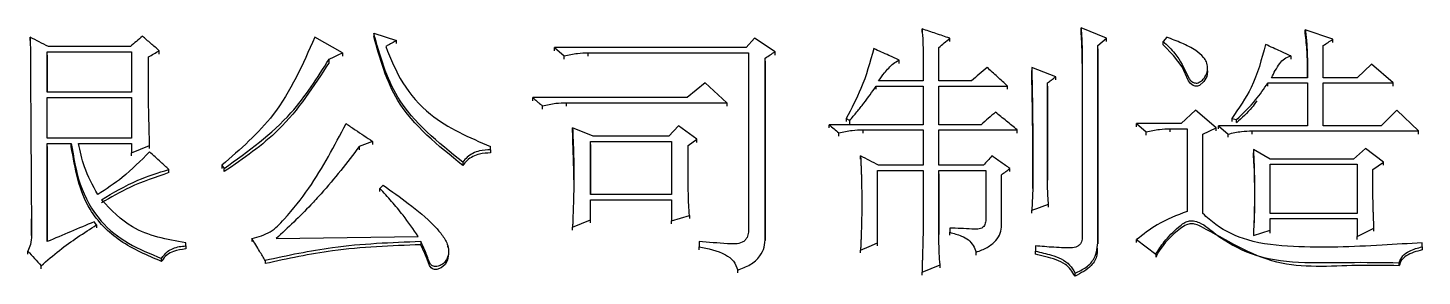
# Model space of a CAD drawing. Header units: millimetres. Extents: x 1953 to 4389, y 564 to 2287.
# Drawn here: x 2492.82 to 2505.33, y 2052.99 to 2055.23 of the extents above; entities that cross this region are included whole.
import ezdxf

# ---------------------------------------------------------------- set-up
doc = ezdxf.new("R2010")
doc.units = ezdxf.units.MM

msp = doc.modelspace()

# ---------------------------------------------------------------- linework, layer by layer
at = {"color": 7, "linetype": 'Continuous', "lineweight": 25}
for p, q in [((2500.845, 2055.187), (2500.845, 2055.217)), ((2502.5, 2055.133), (2502.273, 2055.226)), ((2502.273, 2055.197), (2502.273, 2055.226)), ((2504.533, 2055.124), (2504.285, 2055.208)), ((2504.285, 2055.178), (2504.285, 2055.208)), ((2492.84, 2055.113), (2492.84, 2055.142)), ((2495.642, 2055.002), (2495.393, 2055.142)), ((2495.923, 2055.18), (2495.923, 2055.15)), ((2496.128, 2055.085), (2496.128, 2055.114)), ((2499.341, 2055.133), (2499.265, 2055.049)), ((2499.525, 2055.012), (2499.341, 2055.133)), ((2501.093, 2055.103), (2501.093, 2055.133)), ((2502.424, 2055.068), (2502.5, 2055.133)), ((2502.424, 2053.314), (2502.424, 2055.068)), ((2502.424, 2055.038), (2502.424, 2055.068)), ((2502.5, 2055.103), (2502.5, 2055.133)), ((2503.041, 2055.142), (2503.008, 2055.105)), ((2503.008, 2055.075), (2503.008, 2055.105)), ((2504.447, 2054.778), (2504.447, 2055.068)), ((2504.447, 2055.038), (2504.447, 2055.068)), ((2504.533, 2055.094), (2504.533, 2055.124)), ((2492.991, 2055.012), (2493.749, 2055.012)), ((2492.991, 2054.647), (2492.991, 2055.012)), ((2492.991, 2054.982), (2492.991, 2055.012)), ((2492.991, 2054.982), (2492.991, 2054.647)), ((2493.738, 2055.058), (2493.002, 2055.058)), ((2493.749, 2055.012), (2493.749, 2054.647)), ((2493.997, 2054.991), (2493.997, 2055.021)), ((2495.522, 2054.917), (2495.522, 2054.946)), ((2495.642, 2055.002), (2495.642, 2054.973)), ((2497.545, 2055.049), (2497.632, 2054.974)), ((2499.265, 2055.049), (2497.545, 2055.049)), ((2497.545, 2055.019), (2497.545, 2055.049)), ((2497.632, 2054.945), (2497.632, 2054.974)), ((2497.848, 2055.002), (2499.287, 2055.002)), ((2497.848, 2054.973), (2497.848, 2055.002)), ((2499.287, 2055.002), (2499.287, 2053.389)), ((2499.438, 2053.342), (2499.438, 2054.955)), ((2499.438, 2054.926), (2499.438, 2054.955)), ((2499.525, 2054.982), (2499.525, 2055.012)), ((2500.996, 2054.75), (2500.996, 2055.049)), ((2500.996, 2055.019), (2500.996, 2055.049)), ((2502.424, 2055.038), (2502.424, 2053.286)), ((2504.155, 2054.974), (2504.155, 2054.945)), ((2499.438, 2054.926), (2499.438, 2053.315)), ((2500.639, 2054.907), (2500.639, 2054.937)), ((2500.855, 2054.89), (2500.855, 2054.75)), ((2500.855, 2054.89), (2500.855, 2054.861)), ((2502.045, 2054.787), (2501.829, 2054.871)), ((2501.829, 2054.871), (2501.829, 2054.842)), ((2502.283, 2054.937), (2502.283, 2053.352)), ((2502.283, 2054.937), (2502.283, 2054.907)), ((2503.407, 2054.873), (2503.407, 2054.882)), ((2503.407, 2054.853), (2503.407, 2054.864)), ((2504.88, 2054.899), (2504.75, 2054.778)), ((2505.074, 2054.731), (2504.88, 2054.899)), ((2498.898, 2054.731), (2498.735, 2054.6)), ((2499.092, 2054.553), (2498.898, 2054.731)), ((2500.434, 2054.703), (2500.855, 2054.703)), ((2500.855, 2054.75), (2500.455, 2054.75)), ((2500.855, 2054.703), (2500.855, 2054.356)), ((2501.288, 2054.75), (2500.996, 2054.75)), ((2500.996, 2054.703), (2501.613, 2054.703)), ((2500.996, 2054.356), (2500.996, 2054.703)), ((2500.996, 2054.674), (2500.996, 2054.703)), ((2501.613, 2054.674), (2501.613, 2054.703)), ((2501.97, 2053.859), (2501.97, 2054.731)), ((2501.97, 2054.702), (2501.97, 2054.731)), ((2501.97, 2054.702), (2501.97, 2053.859)), ((2502.045, 2054.758), (2502.045, 2054.787)), ((2503.949, 2054.731), (2504.306, 2054.731)), ((2503.949, 2054.702), (2503.949, 2054.731)), ((2504.306, 2054.778), (2503.982, 2054.778)), ((2504.306, 2054.731), (2504.306, 2054.347)), ((2504.75, 2054.778), (2504.447, 2054.778)), ((2504.447, 2054.731), (2505.074, 2054.731)), ((2504.447, 2054.347), (2504.447, 2054.731)), ((2504.447, 2054.702), (2504.447, 2054.731)), ((2505.074, 2054.702), (2505.074, 2054.731)), ((2493.749, 2054.647), (2492.991, 2054.647)), ((2492.991, 2054.6), (2493.749, 2054.6)), ((2492.991, 2054.235), (2492.991, 2054.6)), ((2492.991, 2054.571), (2492.991, 2054.6)), ((2493.749, 2054.6), (2493.749, 2054.235)), ((2498.735, 2054.6), (2497.351, 2054.6)), ((2497.351, 2054.571), (2497.351, 2054.6)), ((2497.437, 2054.496), (2497.437, 2054.525)), ((2497.654, 2054.553), (2499.092, 2054.553)), ((2497.654, 2054.524), (2497.654, 2054.553)), ((2499.092, 2054.553), (2499.092, 2054.524)), ((2503.3, 2054.488), (2503.17, 2054.366)), ((2503.484, 2054.328), (2503.3, 2054.488)), ((2505.107, 2054.488), (2504.966, 2054.347)), ((2505.301, 2054.3), (2505.107, 2054.488)), ((2497.892, 2054.253), (2497.708, 2054.328)), ((2497.708, 2054.299), (2497.708, 2054.328)), ((2498.66, 2054.347), (2498.573, 2054.253)), ((2498.822, 2054.225), (2498.66, 2054.347)), ((2500.855, 2054.356), (2500.012, 2054.356)), ((2500.012, 2054.328), (2500.012, 2054.356)), ((2500.163, 2054.413), (2500.196, 2054.394)), ((2500.163, 2054.413), (2500.163, 2054.384)), ((2500.196, 2054.365), (2500.196, 2054.394)), ((2501.375, 2054.356), (2500.996, 2054.356)), ((2502.77, 2054.366), (2502.857, 2054.291)), ((2503.17, 2054.366), (2502.77, 2054.366)), ((2503.073, 2054.319), (2503.224, 2054.319)), ((2503.073, 2054.291), (2503.073, 2054.319)), ((2503.224, 2054.319), (2503.224, 2053.577)), ((2503.365, 2054.272), (2503.484, 2054.328)), ((2503.484, 2054.3), (2503.484, 2054.328)), ((2503.506, 2054.347), (2503.592, 2054.272)), ((2504.306, 2054.347), (2503.506, 2054.347)), ((2503.506, 2054.319), (2503.506, 2054.347)), ((2503.625, 2054.413), (2503.668, 2054.403)), ((2503.625, 2054.413), (2503.625, 2054.384)), ((2503.668, 2054.375), (2503.668, 2054.403)), ((2504.966, 2054.347), (2504.447, 2054.347)), ((2493.749, 2054.235), (2492.991, 2054.235)), ((2495.912, 2054.206), (2495.793, 2054.16)), ((2495.912, 2054.206), (2495.912, 2054.178)), ((2497.87, 2054.206), (2498.595, 2054.206)), ((2497.87, 2053.728), (2497.87, 2054.206)), ((2497.87, 2054.178), (2497.87, 2054.206)), ((2498.573, 2054.253), (2497.892, 2054.253)), ((2498.595, 2054.206), (2498.595, 2053.728)), ((2498.746, 2054.169), (2498.822, 2054.225)), ((2498.822, 2054.197), (2498.822, 2054.225)), ((2500.098, 2054.253), (2500.098, 2054.282)), ((2500.315, 2054.31), (2500.855, 2054.31)), ((2500.315, 2054.281), (2500.315, 2054.31)), ((2500.855, 2054.31), (2500.855, 2053.991)), ((2500.996, 2054.31), (2501.699, 2054.31)), ((2500.996, 2053.991), (2500.996, 2054.31)), ((2500.996, 2054.281), (2500.996, 2054.31)), ((2501.699, 2054.281), (2501.699, 2054.31)), ((2502.857, 2054.263), (2502.857, 2054.291)), ((2503.365, 2053.559), (2503.365, 2054.272)), ((2503.365, 2054.244), (2503.365, 2054.272)), ((2503.592, 2054.244), (2503.592, 2054.272)), ((2503.809, 2054.3), (2505.301, 2054.3)), ((2503.809, 2054.272), (2503.809, 2054.3)), ((2505.301, 2054.272), (2505.301, 2054.3)), ((2492.991, 2054.188), (2493.208, 2054.188)), ((2492.991, 2053.305), (2492.991, 2054.188)), ((2492.991, 2054.159), (2492.991, 2054.188)), ((2492.991, 2054.159), (2492.991, 2053.305)), ((2493.208, 2054.159), (2493.208, 2054.188)), ((2493.273, 2054.188), (2493.749, 2054.188)), ((2493.749, 2054.188), (2493.749, 2054.103)), ((2493.749, 2054.075), (2493.749, 2054.103)), ((2493.911, 2054.141), (2493.911, 2054.169)), ((2495.793, 2054.16), (2495.793, 2054.131)), ((2496.972, 2054.131), (2496.972, 2054.16)), ((2496.972, 2054.131), (2496.972, 2054.16)), ((2496.972, 2054.131), (2496.972, 2054.103)), ((2497.87, 2054.178), (2497.87, 2053.728)), ((2498.746, 2053.775), (2498.746, 2054.169)), ((2498.746, 2054.141), (2498.746, 2054.169)), ((2500.293, 2054.047), (2500.293, 2054.075)), ((2503.971, 2054.047), (2503.819, 2054.132)), ((2503.819, 2054.132), (2503.819, 2054.103)), ((2503.823, 2054.008), (2503.819, 2054.103)), ((2504.825, 2054.141), (2504.717, 2054.047)), ((2504.988, 2054.019), (2504.825, 2054.141)), ((2494.084, 2053.925), (2494.084, 2053.953)), ((2494.56, 2053.991), (2494.581, 2053.963)), ((2494.581, 2053.935), (2494.581, 2053.963)), ((2496.723, 2054.019), (2496.723, 2053.991)), ((2500.444, 2053.944), (2500.855, 2053.944)), ((2500.444, 2053.295), (2500.444, 2053.944)), ((2500.444, 2053.916), (2500.444, 2053.944)), ((2500.855, 2053.991), (2500.455, 2053.991)), ((2500.855, 2053.944), (2500.855, 2053.436)), ((2501.396, 2053.991), (2500.996, 2053.991)), ((2500.996, 2053.944), (2501.418, 2053.944)), ((2500.996, 2053.371), (2500.996, 2053.944)), ((2500.996, 2053.916), (2500.996, 2053.944)), ((2501.418, 2053.944), (2501.418, 2053.512)), ((2501.634, 2053.935), (2501.634, 2053.963)), ((2504.717, 2054.047), (2503.971, 2054.047)), ((2503.971, 2054), (2504.75, 2054)), ((2503.971, 2053.559), (2503.971, 2054)), ((2503.971, 2053.972), (2503.971, 2054)), ((2504.75, 2054), (2504.75, 2053.559)), ((2504.89, 2053.953), (2504.988, 2054.019)), ((2504.988, 2053.991), (2504.988, 2054.019)), ((2500.996, 2053.915), (2500.996, 2053.37)), ((2501.559, 2053.455), (2501.559, 2053.906)), ((2501.559, 2053.878), (2501.559, 2053.906)), ((2496.009, 2053.812), (2495.977, 2053.784)), ((2495.977, 2053.757), (2495.977, 2053.784)), ((2498.595, 2053.728), (2497.87, 2053.728)), ((2501.84, 2053.784), (2501.829, 2053.587)), ((2497.87, 2053.681), (2498.595, 2053.681)), ((2497.87, 2053.502), (2497.87, 2053.681)), ((2497.87, 2053.653), (2497.87, 2053.681)), ((2498.595, 2053.681), (2498.595, 2053.493)), ((2501.829, 2053.56), (2501.829, 2053.587)), ((2501.98, 2053.616), (2501.98, 2053.643)), ((2492.851, 2053.36), (2492.85, 2053.511)), ((2493.435, 2053.455), (2493.413, 2053.483)), ((2493.435, 2053.455), (2493.435, 2053.428)), ((2497.708, 2053.436), (2497.87, 2053.502)), ((2497.87, 2053.475), (2497.87, 2053.502)), ((2498.595, 2053.493), (2498.757, 2053.54)), ((2498.595, 2053.466), (2498.595, 2053.493)), ((2498.757, 2053.54), (2498.757, 2053.513)), ((2501.559, 2053.428), (2501.559, 2053.455)), ((2504.75, 2053.559), (2503.971, 2053.559)), ((2503.971, 2053.512), (2504.75, 2053.512)), ((2503.971, 2053.408), (2503.971, 2053.512)), ((2503.971, 2053.485), (2503.971, 2053.512)), ((2504.75, 2053.512), (2504.75, 2053.352)), ((2494.83, 2053.333), (2494.83, 2053.306)), ((2495.047, 2053.333), (2496.323, 2053.352)), ((2497.708, 2053.409), (2497.708, 2053.436)), ((2499.438, 2053.315), (2499.438, 2053.342)), ((2501.093, 2053.427), (2501.093, 2053.389)), ((2501.093, 2053.362), (2501.093, 2053.389)), ((2502.424, 2053.287), (2502.424, 2053.314)), ((2502.77, 2053.323), (2502.943, 2053.192)), ((2502.77, 2053.297), (2502.77, 2053.323)), ((2503.819, 2053.361), (2503.971, 2053.408)), ((2503.971, 2053.381), (2503.971, 2053.408)), ((2504.75, 2053.352), (2504.901, 2053.427)), ((2504.75, 2053.325), (2504.75, 2053.352)), ((2504.901, 2053.4), (2504.901, 2053.427)), ((2492.818, 2053.193), (2492.818, 2053.22)), ((2494.235, 2053.267), (2494.235, 2053.295)), ((2494.235, 2053.268), (2494.235, 2053.295)), ((2494.235, 2053.267), (2494.235, 2053.24)), ((2496.345, 2053.305), (2496.345, 2053.278)), ((2496.589, 2053.255), (2496.589, 2053.265)), ((2498.843, 2053.305), (2498.843, 2053.258)), ((2498.843, 2053.231), (2498.843, 2053.258)), ((2500.293, 2053.203), (2500.293, 2053.229)), ((2500.444, 2053.268), (2500.444, 2053.295)), ((2501.331, 2053.184), (2501.331, 2053.211)), ((2501.862, 2053.267), (2501.862, 2053.22)), ((2501.862, 2053.193), (2501.862, 2053.22)), ((2502.421, 2053.22), (2502.421, 2053.247)), ((2502.943, 2053.192), (2502.943, 2053.165)), ((2505.334, 2053.258), (2505.334, 2053.295)), ((2505.334, 2053.269), (2505.334, 2053.295)), ((2505.334, 2053.258), (2505.334, 2053.231)), ((2492.937, 2053.062), (2492.937, 2053.088)), ((2494.019, 2053.127), (2494.019, 2053.154)), ((2494.949, 2053.135), (2494.949, 2053.109)), ((2501.007, 2053.071), (2501.007, 2053.098)), ((2505.128, 2053.09), (2505.128, 2053.116)), ((2499.19, 2053.024), (2499.19, 2053.05)), ((2500.845, 2053.005), (2500.845, 2053.032)), ((2502.218, 2052.995), (2502.218, 2053.022))]:
    msp.add_line(p, q, dxfattribs=at)
at = {"color": 7, "linetype": 'Continuous', "lineweight": 25, "flags": 128}
for points in [[(2495.923, 2055.18), (2496.026, 2055.147), (2496.128, 2055.114)], [(2503.405, 2054.852), (2503.408, 2054.835), (2503.4, 2054.788), (2503.375, 2054.743), (2503.335, 2054.708), (2503.317, 2054.701), (2503.298, 2054.701), (2503.278, 2054.708), (2503.255, 2054.726), (2503.238, 2054.75), (2503.179, 2054.875), (2503.102, 2054.979), (2503.008, 2055.075), (2503.008, 2055.075)], [(2495.523, 2054.946), (2495.567, 2054.967), (2495.604, 2054.985), (2495.642, 2055.002)], [(2500.434, 2054.674), (2500.434, 2054.681), (2500.434, 2054.689), (2500.434, 2054.703)], [(2502.77, 2054.337), (2502.77, 2054.351), (2502.77, 2054.366)], [(2493.749, 2054.103), (2493.83, 2054.136), (2493.911, 2054.169)], [(2494.56, 2053.991), (2494.56, 2053.98), (2494.56, 2053.971), (2494.56, 2053.963)], [(2501.829, 2053.587), (2501.876, 2053.604), (2501.922, 2053.622), (2501.98, 2053.643)], [(2496.593, 2053.208), (2496.595, 2053.197), (2496.586, 2053.139), (2496.564, 2053.099), (2496.529, 2053.069), (2496.49, 2053.055), (2496.469, 2053.055), (2496.451, 2053.06), (2496.437, 2053.07), (2496.422, 2053.092), (2496.402, 2053.147), (2496.382, 2053.199), (2496.345, 2053.277), (2496.345, 2053.277)], [(2500.293, 2053.229), (2500.369, 2053.262), (2500.444, 2053.295)], [(2500.845, 2053.032), (2500.926, 2053.065), (2501.007, 2053.098)]]:
    msp.add_lwpolyline(points, dxfattribs=at)
at = {"color": 7, "linetype": 'Continuous', "lineweight": 25}
for points, knots in [([(2500.845, 2055.217), (2500.848, 2055.178), (2500.853, 2055.105), (2500.855, 2054.995), (2500.855, 2054.925), (2500.855, 2054.89)], [0, 0, 0, 0, 0.356505, 0.6781686, 1, 1, 1, 1]), ([(2501.093, 2055.133), (2501.052, 2055.147), (2500.969, 2055.175), (2500.886, 2055.203), (2500.845, 2055.217)], [0, 0, 0, 0, 0.499999, 1, 1, 1, 1]), ([(2502.273, 2055.226), (2502.275, 2055.194), (2502.279, 2055.13), (2502.282, 2055.033), (2502.283, 2054.969), (2502.283, 2054.937)], [0, 0, 0, 0, 0.335205, 0.667529, 1, 1, 1, 1]), ([(2502.283, 2054.907), (2502.283, 2054.94), (2502.282, 2055.004), (2502.279, 2055.1), (2502.275, 2055.164), (2502.273, 2055.196)], [0, 0, 0, 0, 0.335659, 0.667726, 1, 1, 1, 1]), ([(2504.285, 2055.208), (2504.285, 2055.205), (2504.286, 2055.2), (2504.287, 2055.192), (2504.288, 2055.183), (2504.289, 2055.177), (2504.29, 2055.17), (2504.29, 2055.163), (2504.291, 2055.156), (2504.292, 2055.147), (2504.296, 2055.118), (2504.299, 2055.067), (2504.302, 2055.018), (2504.303, 2054.989), (2504.303, 2054.981), (2504.303, 2054.975), (2504.303, 2054.968), (2504.303, 2054.962), (2504.304, 2054.954), (2504.304, 2054.948), (2504.304, 2054.942), (2504.304, 2054.936), (2504.304, 2054.928), (2504.304, 2054.921), (2504.305, 2054.915), (2504.305, 2054.908), (2504.305, 2054.902), (2504.305, 2054.895), (2504.305, 2054.889), (2504.305, 2054.881), (2504.305, 2054.875), (2504.305, 2054.868), (2504.305, 2054.861), (2504.305, 2054.854), (2504.306, 2054.848), (2504.306, 2054.84), (2504.306, 2054.834), (2504.306, 2054.827), (2504.306, 2054.821), (2504.306, 2054.813), (2504.306, 2054.807), (2504.306, 2054.799), (2504.306, 2054.793), (2504.306, 2054.786), (2504.306, 2054.781), (2504.306, 2054.778)], [0, 0, 0, 0, 0.0190515, 0.0381029, 0.0571543, 0.0762057, 0.0857315, 0.1047829, 0.1238344, 0.1333601, 0.1714636, 0.3239096, 0.4928315, 0.5139452, 0.524502, 0.5456156, 0.5561724, 0.577286, 0.5878428, 0.6089564, 0.6195132, 0.63007, 0.6511837, 0.6722973, 0.6828541, 0.6934109, 0.7145245, 0.7250813, 0.7461949, 0.7567517, 0.7778653, 0.7884221, 0.8095357, 0.8200925, 0.8412061, 0.8517629, 0.8728766, 0.8834334, 0.904547, 0.9151038, 0.9362174, 0.9467742, 0.9678878, 0.9784446, 1, 1, 1, 1]), ([(2492.84, 2055.142), (2492.84, 2055.081), (2492.841, 2054.958), (2492.842, 2054.773), (2492.843, 2054.588), (2492.844, 2054.434), (2492.845, 2054.279), (2492.846, 2054.125), (2492.847, 2053.939), (2492.848, 2053.785), (2492.849, 2053.642), (2492.85, 2053.536), (2492.85, 2053.436), (2492.851, 2053.386), (2492.851, 2053.361)], [0, 0, 0, 0, 0.104023, 0.208045, 0.312068, 0.416091, 0.468102, 0.572125, 0.676148, 0.78017, 0.832182, 0.916091, 0.958045, 1, 1, 1, 1]), ([(2493.002, 2055.058), (2492.975, 2055.072), (2492.921, 2055.1), (2492.867, 2055.128), (2492.84, 2055.142)], [0, 0, 0, 0, 0.5, 1, 1, 1, 1]), ([(2493.846, 2055.152), (2493.828, 2055.136), (2493.792, 2055.105), (2493.756, 2055.074), (2493.738, 2055.058)], [0, 0, 0, 0, 0.500001, 1, 1, 1, 1]), ([(2493.997, 2055.021), (2493.972, 2055.043), (2493.922, 2055.086), (2493.871, 2055.13), (2493.846, 2055.152)], [0, 0, 0, 0, 0.499999, 1, 1, 1, 1]), ([(2495.393, 2055.142), (2495.286, 2054.898), (2495.094, 2054.457), (2494.725, 2054.135), (2494.56, 2053.991)], [0, 0, 0, 0, 0.552865, 1, 1, 1, 1]), ([(2496.723, 2054.019), (2496.501, 2054.197), (2496.108, 2054.51), (2495.979, 2054.978), (2495.923, 2055.18)], [0, 0, 0, 0, 0.567651, 1, 1, 1, 1]), ([(2496.723, 2053.99), (2496.501, 2054.168), (2496.108, 2054.481), (2495.979, 2054.948), (2495.923, 2055.15)], [0, 0, 0, 0, 0.567768, 1, 1, 1, 1]), ([(2496.128, 2055.114), (2496.114, 2055.106), (2496.091, 2055.093), (2496.058, 2055.074), (2496.04, 2055.064), (2496.031, 2055.058)], [0, 0, 0, 0, 0.439737, 0.71987, 1, 1, 1, 1]), ([(2500.996, 2055.049), (2501.012, 2055.063), (2501.045, 2055.091), (2501.077, 2055.119), (2501.093, 2055.133)], [0, 0, 0, 0, 0.500001, 1, 1, 1, 1]), ([(2503.008, 2055.105), (2503.046, 2055.07), (2503.142, 2054.979), (2503.203, 2054.851), (2503.245, 2054.764), (2503.265, 2054.745), (2503.283, 2054.733), (2503.305, 2054.729), (2503.325, 2054.732), (2503.351, 2054.746), (2503.379, 2054.775), (2503.404, 2054.818), (2503.411, 2054.87), (2503.401, 2054.92), (2503.365, 2054.974), (2503.29, 2055.034), (2503.177, 2055.092), (2503.086, 2055.125), (2503.041, 2055.142)], [0, 0, 0, 0, 0.132576, 0.339199, 0.368942, 0.383766, 0.408891, 0.423884, 0.438973, 0.459319, 0.498147, 0.542368, 0.587069, 0.63299, 0.675109, 0.75468, 0.876186, 1, 1, 1, 1]), ([(2503.928, 2055.077), (2503.893, 2054.945), (2503.831, 2054.707), (2503.688, 2054.503), (2503.625, 2054.413)], [0, 0, 0, 0, 0.555082, 1, 1, 1, 1]), ([(2504.155, 2054.974), (2504.124, 2054.988), (2504.071, 2055.012), (2503.996, 2055.046), (2503.95, 2055.067), (2503.928, 2055.077)], [0, 0, 0, 0, 0.40179, 0.700895, 1, 1, 1, 1]), ([(2504.306, 2054.778), (2504.306, 2054.812), (2504.305, 2054.89), (2504.302, 2055.023), (2504.291, 2055.122), (2504.285, 2055.178)], [0, 0, 0, 0, 0.254107, 0.581877, 1, 1, 1, 1]), ([(2504.447, 2055.068), (2504.461, 2055.077), (2504.49, 2055.096), (2504.519, 2055.114), (2504.533, 2055.124)], [0, 0, 0, 0, 0.499999, 1, 1, 1, 1]), ([(2493.9, 2054.965), (2493.916, 2054.974), (2493.949, 2054.993), (2493.981, 2055.012), (2493.997, 2055.021)], [0, 0, 0, 0, 0.4999992, 1, 1, 1, 1]), ([(2493.911, 2054.169), (2493.906, 2054.33), (2493.902, 2054.494), (2493.901, 2054.661), (2493.901, 2054.674), (2493.901, 2054.688), (2493.901, 2054.701), (2493.901, 2054.71), (2493.901, 2054.723), (2493.901, 2054.736), (2493.901, 2054.75), (2493.901, 2054.759), (2493.9, 2054.772), (2493.9, 2054.785), (2493.9, 2054.798), (2493.9, 2054.812), (2493.9, 2054.825), (2493.9, 2054.838), (2493.9, 2054.847), (2493.9, 2054.86), (2493.9, 2054.872), (2493.9, 2054.882), (2493.9, 2054.888), (2493.9, 2054.895), (2493.9, 2054.901), (2493.9, 2054.906), (2493.9, 2054.913), (2493.9, 2054.919), (2493.9, 2054.926), (2493.9, 2054.931), (2493.9, 2054.937), (2493.9, 2054.944), (2493.9, 2054.95), (2493.9, 2054.957), (2493.9, 2054.962), (2493.9, 2054.965)], [0, 0, 0, 0, 0.606141, 0.618449, 0.630757, 0.655373, 0.667681, 0.679989, 0.692297, 0.716913, 0.729221, 0.741529, 0.753837, 0.778453, 0.790761, 0.803069, 0.827685, 0.839993, 0.852301, 0.864609, 0.889225, 0.895379, 0.901533, 0.913842, 0.919996, 0.92615, 0.932304, 0.944612, 0.950766, 0.95692, 0.963074, 0.975382, 0.981536, 0.98769, 1, 1, 1, 1]), ([(2494.581, 2053.963), (2494.795, 2054.117), (2495.174, 2054.391), (2495.417, 2054.778), (2495.523, 2054.946)], [0, 0, 0, 0, 0.565351, 1, 1, 1, 1]), ([(2496.031, 2055.058), (2496.076, 2054.947), (2496.167, 2054.72), (2496.47, 2054.374), (2496.781, 2054.241), (2496.972, 2054.16)], [0, 0, 0, 0, 0.271527, 0.550151, 1, 1, 1, 1]), ([(2497.632, 2054.974), (2497.672, 2054.983), (2497.743, 2055), (2497.816, 2055.002), (2497.848, 2055.002)], [0, 0, 0, 0, 0.558835, 1, 1, 1, 1]), ([(2499.438, 2054.955), (2499.453, 2054.965), (2499.482, 2054.984), (2499.511, 2055.002), (2499.525, 2055.012)], [0, 0, 0, 0, 0.4999996, 1, 1, 1, 1]), ([(2500.412, 2055.04), (2500.378, 2054.919), (2500.318, 2054.701), (2500.211, 2054.501), (2500.163, 2054.413)], [0, 0, 0, 0, 0.557381, 1, 1, 1, 1]), ([(2500.639, 2054.937), (2500.609, 2054.951), (2500.556, 2054.975), (2500.48, 2055.009), (2500.435, 2055.029), (2500.412, 2055.04)], [0, 0, 0, 0, 0.401772, 0.700886, 1, 1, 1, 1]), ([(2503.982, 2054.778), (2504.004, 2054.822), (2504.035, 2054.883), (2504.095, 2054.953), (2504.135, 2054.967), (2504.155, 2054.974)], [0, 0, 0, 0, 0.55151, 0.77279, 1, 1, 1, 1]), ([(2495.523, 2054.916), (2495.385, 2054.703), (2495.136, 2054.317), (2494.753, 2054.052), (2494.581, 2053.934)], [0, 0, 0, 0, 0.55369, 1, 1, 1, 1]), ([(2500.455, 2054.75), (2500.472, 2054.774), (2500.5, 2054.814), (2500.545, 2054.866), (2500.586, 2054.908), (2500.621, 2054.927), (2500.639, 2054.937)], [0, 0, 0, 0, 0.335639, 0.554348, 0.775254, 1, 1, 1, 1]), ([(2501.429, 2054.871), (2501.405, 2054.851), (2501.358, 2054.811), (2501.312, 2054.77), (2501.288, 2054.75)], [0, 0, 0, 0, 0.5, 1, 1, 1, 1]), ([(2501.613, 2054.703), (2501.582, 2054.731), (2501.521, 2054.787), (2501.459, 2054.843), (2501.429, 2054.871)], [0, 0, 0, 0, 0.5, 1, 1, 1, 1]), ([(2501.829, 2054.871), (2501.829, 2054.861), (2501.83, 2054.845), (2501.83, 2054.824), (2501.83, 2054.809), (2501.831, 2054.793), (2501.831, 2054.777), (2501.832, 2054.762), (2501.832, 2054.746), (2501.832, 2054.73), (2501.833, 2054.715), (2501.833, 2054.699), (2501.833, 2054.678), (2501.834, 2054.657), (2501.834, 2054.636), (2501.834, 2054.62), (2501.835, 2054.605), (2501.835, 2054.589), (2501.835, 2054.568), (2501.836, 2054.547), (2501.836, 2054.526), (2501.836, 2054.505), (2501.837, 2054.469), (2501.838, 2054.395), (2501.838, 2054.322), (2501.839, 2054.259), (2501.839, 2054.233), (2501.839, 2054.212), (2501.839, 2054.196), (2501.839, 2054.18), (2501.839, 2054.165), (2501.839, 2054.149), (2501.839, 2054.133), (2501.839, 2054.117), (2501.839, 2054.102), (2501.839, 2054.086), (2501.839, 2054.07), (2501.84, 2054.049), (2501.84, 2054.028), (2501.84, 2054.007), (2501.84, 2053.992), (2501.84, 2053.976), (2501.84, 2053.96), (2501.84, 2053.944), (2501.84, 2053.929), (2501.84, 2053.916), (2501.84, 2053.905), (2501.84, 2053.897), (2501.84, 2053.889), (2501.84, 2053.881), (2501.84, 2053.874), (2501.84, 2053.866), (2501.84, 2053.858), (2501.84, 2053.85), (2501.84, 2053.842), (2501.84, 2053.832), (2501.84, 2053.821), (2501.84, 2053.811), (2501.84, 2053.803), (2501.84, 2053.794), (2501.84, 2053.788), (2501.84, 2053.784)], [0, 0, 0, 0, 0.028913, 0.04337, 0.057826, 0.072283, 0.08674, 0.101196, 0.115653, 0.13011, 0.144566, 0.159023, 0.173479, 0.202393, 0.216849, 0.231306, 0.245763, 0.260219, 0.274676, 0.303589, 0.318046, 0.332502, 0.361416, 0.419242, 0.534896, 0.563809, 0.592722, 0.607179, 0.621635, 0.636092, 0.650548, 0.665005, 0.679462, 0.693918, 0.708375, 0.722832, 0.737288, 0.751745, 0.780658, 0.795115, 0.809571, 0.824028, 0.838485, 0.852941, 0.867398, 0.881854, 0.889083, 0.896311, 0.903539, 0.910768, 0.917996, 0.925224, 0.932453, 0.939681, 0.946909, 0.954138, 0.968594, 0.975822, 0.983051, 0.990279, 1, 1, 1, 1]), ([(2501.84, 2053.783), (2501.84, 2053.858), (2501.839, 2054.072), (2501.839, 2054.425), (2501.832, 2054.703), (2501.829, 2054.842)], [0, 0, 0, 0, 0.211658, 0.605797, 1, 1, 1, 1]), ([(2500.196, 2054.394), (2500.217, 2054.419), (2500.26, 2054.47), (2500.341, 2054.572), (2500.397, 2054.651), (2500.434, 2054.703)], [0, 0, 0, 0, 0.254915, 0.509864, 1, 1, 1, 1]), ([(2501.97, 2054.731), (2501.976, 2054.736), (2501.992, 2054.747), (2502.017, 2054.766), (2502.036, 2054.78), (2502.045, 2054.787)], [0, 0, 0, 0, 0.25, 0.624999, 1, 1, 1, 1]), ([(2503.668, 2054.403), (2503.728, 2054.46), (2503.833, 2054.56), (2503.914, 2054.679), (2503.949, 2054.731)], [0, 0, 0, 0, 0.563281, 1, 1, 1, 1]), ([(2497.351, 2054.6), (2497.363, 2054.589), (2497.384, 2054.571), (2497.412, 2054.546), (2497.429, 2054.532), (2497.437, 2054.525)], [0, 0, 0, 0, 0.428348, 0.714171, 1, 1, 1, 1]), ([(2503.85, 2054.57), (2503.835, 2054.549), (2503.783, 2054.477), (2503.716, 2054.417), (2503.668, 2054.374)], [0, 0, 0, 0, 0.281385, 1, 1, 1, 1]), ([(2497.437, 2054.525), (2497.477, 2054.534), (2497.548, 2054.551), (2497.621, 2054.553), (2497.654, 2054.553)], [0, 0, 0, 0, 0.558839, 1, 1, 1, 1]), ([(2501.505, 2054.469), (2501.483, 2054.45), (2501.44, 2054.413), (2501.396, 2054.375), (2501.375, 2054.356)], [0, 0, 0, 0, 0.5, 1, 1, 1, 1]), ([(2501.699, 2054.31), (2501.667, 2054.336), (2501.602, 2054.389), (2501.537, 2054.442), (2501.505, 2054.469)], [0, 0, 0, 0, 0.5, 1, 1, 1, 1]), ([(2494.83, 2053.333), (2494.888, 2053.349), (2495.001, 2053.38), (2495.165, 2053.553), (2495.412, 2053.864), (2495.57, 2054.167), (2495.674, 2054.366)], [0, 0, 0, 0, 0.124706, 0.247159, 0.50724, 1, 1, 1, 1]), ([(2495.674, 2054.366), (2495.702, 2054.347), (2495.755, 2054.312), (2495.834, 2054.258), (2495.886, 2054.224), (2495.912, 2054.206)], [0, 0, 0, 0, 0.3477794, 0.6738893, 1, 1, 1, 1]), ([(2497.708, 2054.328), (2497.709, 2054.297), (2497.711, 2054.25), (2497.713, 2054.194), (2497.714, 2054.169), (2497.715, 2054.157), (2497.715, 2054.151), (2497.715, 2054.145), (2497.715, 2054.137), (2497.716, 2054.127), (2497.716, 2054.116), (2497.717, 2054.092), (2497.718, 2054.041), (2497.719, 2053.962), (2497.719, 2053.867), (2497.719, 2053.8), (2497.718, 2053.76), (2497.718, 2053.748), (2497.717, 2053.736), (2497.717, 2053.725), (2497.717, 2053.709), (2497.716, 2053.693), (2497.716, 2053.677), (2497.715, 2053.653), (2497.714, 2053.626), (2497.714, 2053.598), (2497.713, 2053.582), (2497.713, 2053.57), (2497.712, 2053.555), (2497.711, 2053.539), (2497.711, 2053.523), (2497.71, 2053.511), (2497.71, 2053.499), (2497.71, 2053.487), (2497.709, 2053.473), (2497.708, 2053.456), (2497.708, 2053.443), (2497.708, 2053.436)], [0, 0, 0, 0, 0.106229, 0.159343, 0.1859, 0.19254, 0.199179, 0.205818, 0.212458, 0.225736, 0.239015, 0.252293, 0.305408, 0.411639, 0.51787, 0.6241, 0.637379, 0.650658, 0.663936, 0.677215, 0.690493, 0.717051, 0.730329, 0.743608, 0.796722, 0.823279, 0.836558, 0.849837, 0.863115, 0.889672, 0.902951, 0.91623, 0.929508, 0.942787, 0.956065, 0.978033, 1, 1, 1, 1]), ([(2500.012, 2054.356), (2500.026, 2054.344), (2500.055, 2054.319), (2500.084, 2054.294), (2500.098, 2054.282)], [0, 0, 0, 0, 0.4999996, 1, 1, 1, 1]), ([(2502.857, 2054.291), (2502.896, 2054.3), (2502.968, 2054.317), (2503.041, 2054.318), (2503.073, 2054.319)], [0, 0, 0, 0, 0.558835, 1, 1, 1, 1]), ([(2497.719, 2053.86), (2497.719, 2053.866), (2497.719, 2053.903), (2497.718, 2053.972), (2497.714, 2054.113), (2497.71, 2054.222), (2497.708, 2054.299)], [0, 0, 0, 0, 0.03725, 0.252924, 0.468596, 1, 1, 1, 1]), ([(2500.098, 2054.282), (2500.138, 2054.291), (2500.209, 2054.308), (2500.282, 2054.309), (2500.315, 2054.31)], [0, 0, 0, 0, 0.558835, 1, 1, 1, 1]), ([(2503.592, 2054.272), (2503.632, 2054.281), (2503.703, 2054.298), (2503.776, 2054.3), (2503.809, 2054.3)], [0, 0, 0, 0, 0.558835, 1, 1, 1, 1]), ([(2493.208, 2054.188), (2493.228, 2054.064), (2493.268, 2053.817), (2493.441, 2053.492), (2493.717, 2053.277), (2493.918, 2053.195), (2494.019, 2053.154)], [0, 0, 0, 0, 0.271409, 0.54611, 0.770558, 1, 1, 1, 1]), ([(2494.019, 2053.127), (2493.891, 2053.181), (2493.641, 2053.287), (2493.297, 2053.634), (2493.241, 2053.962), (2493.208, 2054.159)], [0, 0, 0, 0, 0.291427, 0.572864, 1, 1, 1, 1]), ([(2493.446, 2053.728), (2493.401, 2053.81), (2493.321, 2053.956), (2493.287, 2054.117), (2493.273, 2054.188)], [0, 0, 0, 0, 0.561781, 1, 1, 1, 1]), ([(2493.911, 2054.113), (2493.832, 2054.033), (2493.69, 2053.889), (2493.521, 2053.777), (2493.446, 2053.728)], [0, 0, 0, 0, 0.556475, 1, 1, 1, 1]), ([(2494.084, 2053.953), (2494.059, 2053.976), (2494.019, 2054.013), (2493.961, 2054.066), (2493.927, 2054.097), (2493.911, 2054.113)], [0, 0, 0, 0, 0.420833, 0.71041, 1, 1, 1, 1]), ([(2495.793, 2054.16), (2495.738, 2054.087), (2495.628, 2053.943), (2495.481, 2053.769), (2495.292, 2053.561), (2495.153, 2053.431), (2495.047, 2053.333)], [0, 0, 0, 0, 0.245125, 0.490307, 0.612877, 1, 1, 1, 1]), ([(2496.972, 2054.131), (2496.939, 2054.13), (2496.884, 2054.127), (2496.813, 2054.101), (2496.76, 2054.066), (2496.735, 2054.035), (2496.723, 2054.019)], [0, 0, 0, 0, 0.347684, 0.57015, 0.787843, 1, 1, 1, 1]), ([(2496.972, 2054.103), (2496.939, 2054.101), (2496.884, 2054.098), (2496.813, 2054.072), (2496.76, 2054.038), (2496.735, 2054.006), (2496.723, 2053.99)], [0, 0, 0, 0, 0.3477823, 0.5702781, 0.7879423, 1, 1, 1, 1]), ([(2500.293, 2054.075), (2500.293, 2054.071), (2500.294, 2054.062), (2500.294, 2054.051), (2500.294, 2054.042), (2500.295, 2054.034), (2500.295, 2054.025), (2500.295, 2054.016), (2500.296, 2054.007), (2500.296, 2053.999), (2500.297, 2053.99), (2500.297, 2053.981), (2500.297, 2053.972), (2500.298, 2053.964), (2500.298, 2053.955), (2500.298, 2053.946), (2500.299, 2053.938), (2500.299, 2053.929), (2500.299, 2053.92), (2500.3, 2053.911), (2500.3, 2053.903), (2500.3, 2053.894), (2500.3, 2053.885), (2500.301, 2053.876), (2500.301, 2053.865), (2500.301, 2053.852), (2500.302, 2053.826), (2500.304, 2053.734), (2500.304, 2053.629), (2500.303, 2053.533), (2500.302, 2053.502), (2500.302, 2053.48), (2500.301, 2053.462), (2500.301, 2053.445), (2500.3, 2053.427), (2500.3, 2053.41), (2500.299, 2053.392), (2500.299, 2053.379), (2500.298, 2053.368), (2500.298, 2053.36), (2500.298, 2053.351), (2500.297, 2053.342), (2500.297, 2053.331), (2500.297, 2053.322), (2500.296, 2053.311), (2500.296, 2053.303), (2500.295, 2053.292), (2500.295, 2053.283), (2500.295, 2053.274), (2500.294, 2053.265), (2500.294, 2053.257), (2500.294, 2053.248), (2500.293, 2053.239), (2500.293, 2053.233), (2500.293, 2053.229)], [0, 0, 0, 0, 0.015528, 0.031057, 0.038821, 0.046585, 0.062113, 0.069877, 0.077641, 0.09317, 0.100934, 0.108698, 0.124226, 0.131991, 0.139755, 0.155283, 0.163047, 0.170811, 0.18634, 0.194104, 0.201868, 0.217396, 0.22516, 0.232925, 0.248453, 0.263981, 0.27951, 0.341623, 0.590106, 0.65222, 0.683276, 0.698805, 0.729861, 0.74539, 0.760918, 0.791975, 0.807503, 0.823031, 0.83856, 0.846324, 0.854088, 0.869616, 0.87738, 0.892909, 0.900673, 0.916201, 0.923965, 0.939494, 0.947258, 0.955022, 0.97055, 0.978315, 0.986079, 1, 1, 1, 1]), ([(2500.455, 2053.991), (2500.428, 2054.005), (2500.374, 2054.033), (2500.32, 2054.061), (2500.293, 2054.075)], [0, 0, 0, 0, 0.5, 1, 1, 1, 1]), ([(2501.472, 2054.075), (2501.459, 2054.061), (2501.434, 2054.033), (2501.409, 2054.005), (2501.396, 2053.991)], [0, 0, 0, 0, 0.5, 1, 1, 1, 1]), ([(2501.634, 2053.963), (2501.607, 2053.981), (2501.553, 2054.019), (2501.499, 2054.056), (2501.472, 2054.075)], [0, 0, 0, 0, 0.499999, 1, 1, 1, 1]), ([(2503.819, 2054.132), (2503.823, 2054.039), (2503.829, 2053.9), (2503.832, 2053.643), (2503.825, 2053.479), (2503.819, 2053.361)], [0, 0, 0, 0, 0.360824, 0.541241, 1, 1, 1, 1]), ([(2493.478, 2053.681), (2493.585, 2053.744), (2493.776, 2053.858), (2493.989, 2053.924), (2494.084, 2053.953)], [0, 0, 0, 0, 0.5581675, 1, 1, 1, 1]), ([(2501.559, 2053.906), (2501.571, 2053.916), (2501.596, 2053.934), (2501.622, 2053.953), (2501.634, 2053.963)], [0, 0, 0, 0, 0.5000004, 1, 1, 1, 1]), ([(2503.823, 2054.012), (2503.826, 2053.926), (2503.83, 2053.791), (2503.828, 2053.626), (2503.825, 2053.513), (2503.824, 2053.471), (2503.823, 2053.445)], [0, 0, 0, 0, 0.458446, 0.721932, 0.829459, 1, 1, 1, 1]), ([(2504.901, 2053.427), (2504.901, 2053.43), (2504.901, 2053.435), (2504.901, 2053.443), (2504.9, 2053.451), (2504.9, 2053.459), (2504.9, 2053.467), (2504.899, 2053.475), (2504.899, 2053.483), (2504.899, 2053.491), (2504.898, 2053.499), (2504.898, 2053.507), (2504.898, 2053.515), (2504.897, 2053.523), (2504.897, 2053.531), (2504.897, 2053.539), (2504.896, 2053.547), (2504.896, 2053.555), (2504.896, 2053.563), (2504.896, 2053.571), (2504.895, 2053.579), (2504.895, 2053.587), (2504.895, 2053.595), (2504.895, 2053.603), (2504.894, 2053.611), (2504.894, 2053.619), (2504.894, 2053.627), (2504.894, 2053.635), (2504.893, 2053.643), (2504.893, 2053.651), (2504.893, 2053.659), (2504.893, 2053.667), (2504.893, 2053.675), (2504.893, 2053.683), (2504.892, 2053.691), (2504.892, 2053.699), (2504.892, 2053.707), (2504.892, 2053.718), (2504.892, 2053.729), (2504.892, 2053.739), (2504.892, 2053.747), (2504.891, 2053.755), (2504.891, 2053.763), (2504.891, 2053.771), (2504.891, 2053.779), (2504.891, 2053.787), (2504.891, 2053.795), (2504.891, 2053.803), (2504.891, 2053.811), (2504.891, 2053.819), (2504.891, 2053.827), (2504.891, 2053.835), (2504.891, 2053.843), (2504.891, 2053.851), (2504.891, 2053.86), (2504.891, 2053.868), (2504.891, 2053.876), (2504.891, 2053.884), (2504.891, 2053.892), (2504.89, 2053.9), (2504.89, 2053.908), (2504.89, 2053.916), (2504.89, 2053.924), (2504.89, 2053.932), (2504.89, 2053.941), (2504.89, 2053.949), (2504.89, 2053.953)], [0, 0, 0, 0, 0.015218, 0.030436, 0.045654, 0.060873, 0.076091, 0.091309, 0.106527, 0.121745, 0.136964, 0.152182, 0.1674, 0.182618, 0.197836, 0.213054, 0.228273, 0.243491, 0.258709, 0.273927, 0.289145, 0.304364, 0.319582, 0.3348, 0.350018, 0.365236, 0.380454, 0.395673, 0.410891, 0.426109, 0.441327, 0.456545, 0.471764, 0.486982, 0.5022, 0.517418, 0.532636, 0.547854, 0.578291, 0.593509, 0.608727, 0.623945, 0.639163, 0.654382, 0.6696, 0.684818, 0.700036, 0.715254, 0.730473, 0.745691, 0.760909, 0.776127, 0.791345, 0.806563, 0.821782, 0.837, 0.852218, 0.867436, 0.882654, 0.897873, 0.913091, 0.928309, 0.943527, 0.958745, 0.973963, 1, 1, 1, 1]), ([(2494.084, 2053.925), (2493.965, 2053.885), (2493.753, 2053.814), (2493.562, 2053.702), (2493.478, 2053.653)], [0, 0, 0, 0, 0.56146, 1, 1, 1, 1]), ([(2501.98, 2053.643), (2501.979, 2053.662), (2501.976, 2053.699), (2501.972, 2053.771), (2501.971, 2053.825), (2501.97, 2053.859)], [0, 0, 0, 0, 0.2602992, 0.5206063, 1, 1, 1, 1]), ([(2496.323, 2053.352), (2496.279, 2053.416), (2496.204, 2053.525), (2496.084, 2053.666), (2496.013, 2053.745), (2495.977, 2053.784)], [0, 0, 0, 0, 0.425603, 0.712586, 1, 1, 1, 1]), ([(2496.009, 2053.812), (2496.084, 2053.758), (2496.243, 2053.644), (2496.421, 2053.499), (2496.534, 2053.372), (2496.582, 2053.297), (2496.599, 2053.224), (2496.59, 2053.17), (2496.567, 2053.124), (2496.532, 2053.095), (2496.497, 2053.082), (2496.47, 2053.081), (2496.451, 2053.086), (2496.434, 2053.099), (2496.416, 2053.129), (2496.404, 2053.174), (2496.379, 2053.237), (2496.358, 2053.279), (2496.345, 2053.305)], [0, 0, 0, 0, 0.208327, 0.438591, 0.516152, 0.594124, 0.638952, 0.683964, 0.718603, 0.753477, 0.783861, 0.800038, 0.813271, 0.826563, 0.846381, 0.891589, 0.934119, 1, 1, 1, 1]), ([(2498.757, 2053.54), (2498.754, 2053.572), (2498.75, 2053.628), (2498.747, 2053.706), (2498.747, 2053.752), (2498.746, 2053.775)], [0, 0, 0, 0, 0.415965, 0.707929, 1, 1, 1, 1]), ([(2494.235, 2053.295), (2494.066, 2053.325), (2493.768, 2053.378), (2493.565, 2053.59), (2493.478, 2053.681)], [0, 0, 0, 0, 0.5699995, 1, 1, 1, 1]), ([(2503.225, 2053.577), (2503.132, 2053.541), (2502.968, 2053.477), (2502.83, 2053.37), (2502.77, 2053.323)], [0, 0, 0, 0, 0.564353, 1, 1, 1, 1]), ([(2492.937, 2053.088), (2492.991, 2053.135), (2493.096, 2053.226), (2493.264, 2053.347), (2493.378, 2053.419), (2493.435, 2053.455)], [0, 0, 0, 0, 0.347854, 0.67337, 1, 1, 1, 1]), ([(2493.413, 2053.483), (2493.343, 2053.454), (2493.202, 2053.394), (2493.062, 2053.334), (2492.991, 2053.305)], [0, 0, 0, 0, 0.5, 1, 1, 1, 1]), ([(2501.418, 2053.512), (2501.417, 2053.498), (2501.416, 2053.47), (2501.395, 2053.427), (2501.344, 2053.415), (2501.244, 2053.422), (2501.16, 2053.425), (2501.093, 2053.427)], [0, 0, 0, 0, 0.111188, 0.223572, 0.352358, 0.48582, 1, 1, 1, 1]), ([(2501.331, 2053.211), (2501.365, 2053.223), (2501.43, 2053.248), (2501.506, 2053.307), (2501.552, 2053.38), (2501.557, 2053.43), (2501.559, 2053.455)], [0, 0, 0, 0, 0.290906, 0.5739, 0.788993, 1, 1, 1, 1]), ([(2502.943, 2053.192), (2502.967, 2053.23), (2503.023, 2053.319), (2503.114, 2053.408), (2503.189, 2053.471), (2503.235, 2053.493), (2503.285, 2053.495), (2503.375, 2053.463), (2503.525, 2053.33), (2503.943, 2053.095), (2504.534, 2053.124), (2504.976, 2053.118), (2505.128, 2053.116)], [0, 0, 0, 0, 0.056836, 0.134509, 0.160695, 0.179209, 0.197944, 0.220552, 0.296631, 0.448407, 0.809043, 1, 1, 1, 1]), ([(2505.128, 2053.089), (2505.003, 2053.091), (2504.638, 2053.097), (2503.998, 2053.042), (2503.56, 2053.334), (2503.308, 2053.461), (2503.26, 2053.468), (2503.21, 2053.456), (2503.103, 2053.379), (2503.003, 2053.282), (2502.951, 2053.18), (2502.943, 2053.164)], [0, 0, 0, 0, 0.157365, 0.456561, 0.768793, 0.792611, 0.81031, 0.828146, 0.854321, 0.976726, 1, 1, 1, 1]), ([(2505.334, 2053.295), (2505.214, 2053.288), (2504.829, 2053.263), (2504.306, 2053.242), (2503.794, 2053.292), (2503.518, 2053.418), (2503.403, 2053.524), (2503.365, 2053.558)], [0, 0, 0, 0, 0.176106, 0.564607, 0.76693, 0.923799, 1, 1, 1, 1]), ([(2492.851, 2053.361), (2492.849, 2053.334), (2492.846, 2053.285), (2492.827, 2053.24), (2492.818, 2053.22)], [0, 0, 0, 0, 0.557581, 1, 1, 1, 1]), ([(2494.949, 2053.135), (2494.932, 2053.163), (2494.904, 2053.21), (2494.864, 2053.276), (2494.842, 2053.314), (2494.83, 2053.333)], [0, 0, 0, 0, 0.425168, 0.712584, 1, 1, 1, 1]), ([(2499.287, 2053.389), (2499.284, 2053.373), (2499.279, 2053.347), (2499.257, 2053.316), (2499.203, 2053.28), (2499.054, 2053.289), (2498.927, 2053.299), (2498.843, 2053.305)], [0, 0, 0, 0, 0.101198, 0.163077, 0.226913, 0.489011, 1, 1, 1, 1]), ([(2499.19, 2053.05), (2499.228, 2053.064), (2499.305, 2053.092), (2499.39, 2053.166), (2499.433, 2053.255), (2499.436, 2053.313), (2499.438, 2053.342)], [0, 0, 0, 0, 0.291641, 0.573732, 0.788274, 1, 1, 1, 1]), ([(2500.855, 2053.436), (2500.855, 2053.433), (2500.855, 2053.428), (2500.855, 2053.421), (2500.855, 2053.413), (2500.855, 2053.406), (2500.855, 2053.399), (2500.854, 2053.394), (2500.854, 2053.389), (2500.854, 2053.382), (2500.854, 2053.373), (2500.854, 2053.362), (2500.853, 2053.352), (2500.853, 2053.341), (2500.853, 2053.33), (2500.852, 2053.316), (2500.852, 2053.302), (2500.852, 2053.288), (2500.851, 2053.277), (2500.851, 2053.267), (2500.851, 2053.253), (2500.85, 2053.239), (2500.85, 2053.224), (2500.85, 2053.214), (2500.849, 2053.203), (2500.849, 2053.189), (2500.849, 2053.175), (2500.848, 2053.161), (2500.848, 2053.15), (2500.848, 2053.14), (2500.847, 2053.131), (2500.847, 2053.124), (2500.847, 2053.117), (2500.847, 2053.109), (2500.847, 2053.102), (2500.846, 2053.097), (2500.846, 2053.092), (2500.846, 2053.087), (2500.846, 2053.079), (2500.846, 2053.072), (2500.846, 2053.065), (2500.845, 2053.06), (2500.845, 2053.055), (2500.845, 2053.048), (2500.845, 2053.04), (2500.845, 2053.035), (2500.845, 2053.032)], [0, 0, 0, 0, 0.026197, 0.039295, 0.052394, 0.07859, 0.091689, 0.104787, 0.117886, 0.130984, 0.157181, 0.183378, 0.209574, 0.235771, 0.261968, 0.288165, 0.340558, 0.366755, 0.392952, 0.419149, 0.445345, 0.497739, 0.523936, 0.550133, 0.576329, 0.602526, 0.65492, 0.681117, 0.707313, 0.73351, 0.759707, 0.772805, 0.785904, 0.812101, 0.825199, 0.838297, 0.851396, 0.864494, 0.877593, 0.903789, 0.916888, 0.929986, 0.943085, 0.956183, 0.978091, 1, 1, 1, 1]), ([(2501.007, 2053.098), (2501.004, 2053.132), (2500.999, 2053.194), (2500.997, 2053.285), (2500.996, 2053.342), (2500.996, 2053.371)], [0, 0, 0, 0, 0.374547, 0.687197, 1, 1, 1, 1]), ([(2501.093, 2053.389), (2501.129, 2053.379), (2501.188, 2053.363), (2501.263, 2053.325), (2501.306, 2053.271), (2501.323, 2053.231), (2501.331, 2053.211)], [0, 0, 0, 0, 0.350808, 0.573679, 0.788817, 1, 1, 1, 1]), ([(2502.283, 2053.352), (2502.282, 2053.336), (2502.281, 2053.31), (2502.263, 2053.278), (2502.231, 2053.254), (2502.18, 2053.247), (2502.11, 2053.25), (2502.003, 2053.255), (2501.917, 2053.262), (2501.862, 2053.267)], [0, 0, 0, 0, 0.101022, 0.16229, 0.225577, 0.345591, 0.4673, 0.658589, 1, 1, 1, 1]), ([(2502.218, 2053.022), (2502.253, 2053.038), (2502.321, 2053.069), (2502.413, 2053.168), (2502.42, 2053.259), (2502.424, 2053.314)], [0, 0, 0, 0, 0.292445, 0.57466, 1, 1, 1, 1]), ([(2492.818, 2053.22), (2492.838, 2053.198), (2492.878, 2053.154), (2492.917, 2053.11), (2492.937, 2053.088)], [0, 0, 0, 0, 0.499999, 1, 1, 1, 1]), ([(2494.019, 2053.154), (2494.035, 2053.177), (2494.062, 2053.215), (2494.122, 2053.246), (2494.177, 2053.262), (2494.216, 2053.265), (2494.235, 2053.267)], [0, 0, 0, 0, 0.327601, 0.548377, 0.773257, 1, 1, 1, 1]), ([(2494.235, 2053.239), (2494.198, 2053.235), (2494.137, 2053.228), (2494.064, 2053.188), (2494.033, 2053.151), (2494.02, 2053.129), (2494.019, 2053.127)], [0, 0, 0, 0, 0.437314, 0.69985, 0.964494, 1, 1, 1, 1]), ([(2496.345, 2053.305), (2496.08, 2053.295), (2495.609, 2053.278), (2495.15, 2053.179), (2494.949, 2053.135)], [0, 0, 0, 0, 0.563476, 1, 1, 1, 1]), ([(2496.345, 2053.277), (2496.08, 2053.268), (2495.609, 2053.251), (2495.15, 2053.151), (2494.949, 2053.108)], [0, 0, 0, 0, 0.563487, 1, 1, 1, 1]), ([(2498.843, 2053.258), (2498.925, 2053.242), (2499.038, 2053.221), (2499.158, 2053.135), (2499.179, 2053.078), (2499.19, 2053.05)], [0, 0, 0, 0, 0.573069, 0.791053, 1, 1, 1, 1]), ([(2501.862, 2053.22), (2501.91, 2053.209), (2501.989, 2053.19), (2502.096, 2053.154), (2502.173, 2053.099), (2502.204, 2053.048), (2502.218, 2053.022)], [0, 0, 0, 0, 0.348257, 0.572012, 0.789055, 1, 1, 1, 1]), ([(2502.218, 2052.995), (2502.193, 2053.034), (2502.151, 2053.1), (2502.047, 2053.144), (2501.956, 2053.171), (2501.893, 2053.185), (2501.862, 2053.192)], [0, 0, 0, 0, 0.3270742, 0.5487722, 0.7738686, 1, 1, 1, 1]), ([(2502.417, 2053.22), (2502.416, 2053.208), (2502.414, 2053.161), (2502.357, 2053.066), (2502.271, 2053.022), (2502.218, 2052.995)], [0, 0, 0, 0, 0.114138, 0.450055, 1, 1, 1, 1]), ([(2505.128, 2053.116), (2505.137, 2053.138), (2505.155, 2053.183), (2505.232, 2053.232), (2505.295, 2053.248), (2505.334, 2053.258)], [0, 0, 0, 0, 0.267154, 0.547116, 1, 1, 1, 1]), ([(2505.334, 2053.23), (2505.284, 2053.218), (2505.215, 2053.2), (2505.146, 2053.141), (2505.134, 2053.106), (2505.128, 2053.089)], [0, 0, 0, 0, 0.572734, 0.790238, 1, 1, 1, 1])]:
    msp.add_open_spline(points, degree=3, knots=knots, dxfattribs=at)

doc.saveas('drawing.dxf')
